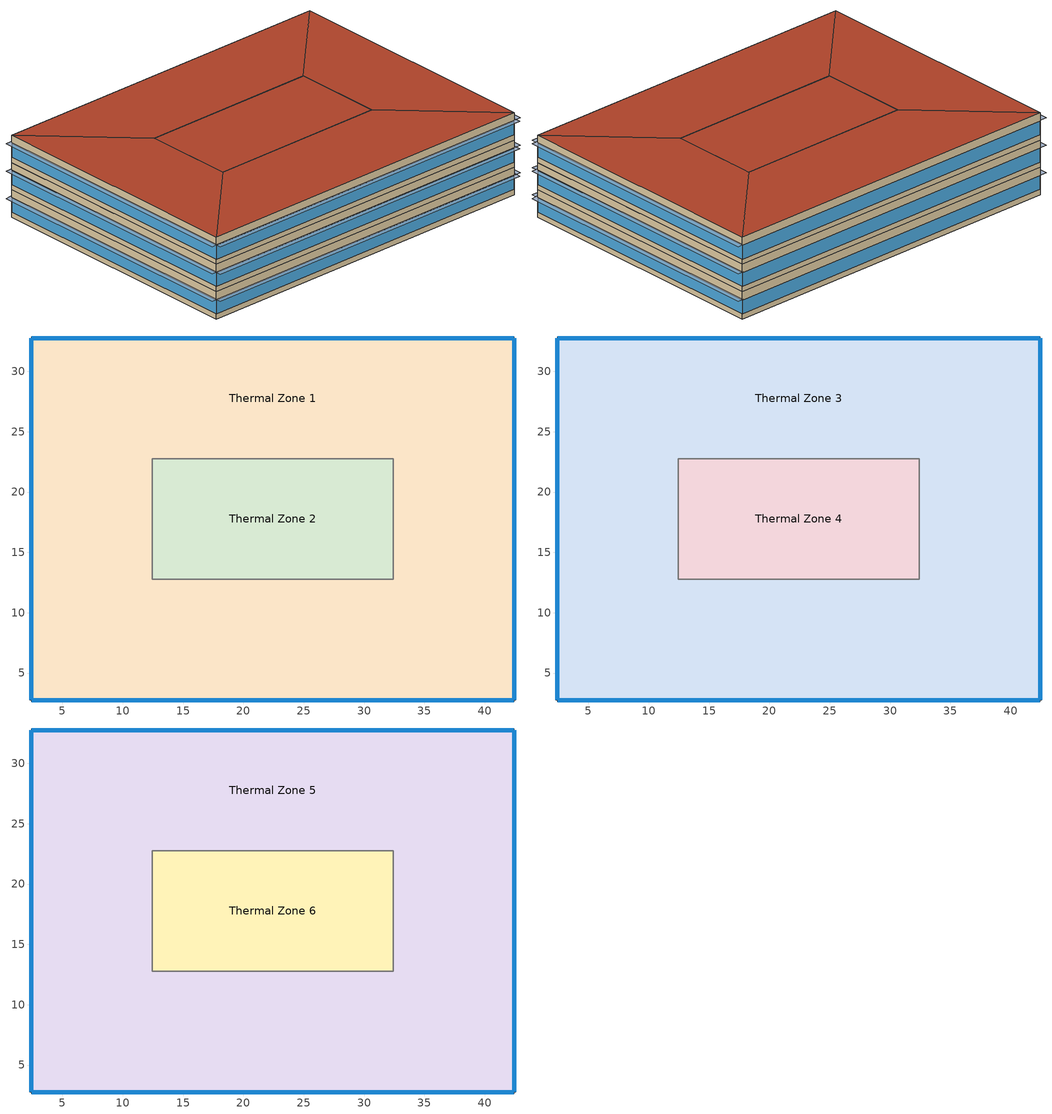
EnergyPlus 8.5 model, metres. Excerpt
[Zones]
Thermal Zone 1
 floor ground (ExtSlabCarpet 4in ClimateZone 1-8): 32.43,12.77 42.43,2.77 2.43,2.77 12.43,12.77 z0; 42.43,32.77 42.43,2.77 32.43,12.77 32.43,22.77 z0; 42.43,32.77 32.43,22.77 12.43,22.77 2.43,32.77 z0; 2.43,32.77 12.43,22.77 12.43,12.77 2.43,2.77 z0
 wall outside (ASHRAE 189.1-2009 ExtWall Mass ClimateZone 1): 2.43,32.77 2.43,2.77 42.43,2.77 42.43,32.77 2.43,32.77 z0:3.05
 wall to Thermal Zone 2 (Interior Wall): 32.43,22.77 32.43,12.77 12.43,12.77 12.43,22.77 32.43,22.77 z0:3.05
 window (ASHRAE 189.1-2009 ExtWindow ClimateZone 1): 2.43,32.74 2.43,2.79 / 42.43,2.79 42.43,32.74 / 42.4,32.77 2.45,32.77 / 2.45,2.77 42.4,2.77 z0.6:2.13
Thermal Zone 2
 floor ground (ExtSlabCarpet 4in ClimateZone 1-8): 32.43,22.77 32.43,12.77 12.43,12.77 12.43,22.77 z0
Thermal Zone 3
 floor to Thermal Zone 1 (Interior Floor): 32.43,12.77 42.43,2.77 2.43,2.77 12.43,12.77 z3.05; 2.43,32.77 12.43,22.77 12.43,12.77 2.43,2.77 z3.05; 42.43,32.77 42.43,2.77 32.43,12.77 32.43,22.77 z3.05; 42.43,32.77 32.43,22.77 12.43,22.77 2.43,32.77 z3.05
 wall outside (ASHRAE 189.1-2009 ExtWall Mass ClimateZone 1): 2.43,2.77 42.43,2.77 42.43,32.77 2.43,32.77 2.43,2.77 z3.05:6.1
 wall to Thermal Zone 4 (Interior Wall): 32.43,12.77 12.43,12.77 12.43,22.77 32.43,22.77 32.43,12.77 z3.05:6.1
 window (ASHRAE 189.1-2009 ExtWindow ClimateZone 1): 2.45,2.77 42.4,2.77 / 2.43,32.74 2.43,2.79 / 42.43,2.79 42.43,32.74 / 42.4,32.77 2.45,32.77 z3.65:5.17
Thermal Zone 4
 floor to Thermal Zone 2 (Interior Floor): 32.43,22.77 32.43,12.77 12.43,12.77 12.43,22.77 z3.05
Thermal Zone 5
 floor to Thermal Zone 3 (Interior Floor): 32.43,12.77 42.43,2.77 2.43,2.77 12.43,12.77 z6.1; 2.43,32.77 12.43,22.77 12.43,12.77 2.43,2.77 z6.1; 42.43,32.77 42.43,2.77 32.43,12.77 32.43,22.77 z6.1; 42.43,32.77 32.43,22.77 12.43,22.77 2.43,32.77 z6.1
 wall outside (ASHRAE 189.1-2009 ExtWall Mass ClimateZone 1): 2.43,2.77 42.43,2.77 42.43,32.77 2.43,32.77 2.43,2.77 z6.1:9.14
 wall to Thermal Zone 6 (Interior Wall): 32.43,12.77 12.43,12.77 12.43,22.77 32.43,22.77 32.43,12.77 z6.1:9.14
 window (ASHRAE 189.1-2009 ExtWindow ClimateZone 1): 2.45,2.77 42.4,2.77 / 2.43,32.74 2.43,2.79 / 42.43,2.79 42.43,32.74 / 42.4,32.77 2.45,32.77 z6.7:8.22
 roof outside (ASHRAE 189.1-2009 ExtRoof IEAD ClimateZone 1): 42.43,2.77 32.43,12.77 12.43,12.77 2.43,2.77 z9.14; 2.43,2.77 12.43,12.77 12.43,22.77 2.43,32.77 z9.14; 42.43,2.77 42.43,32.77 32.43,22.77 32.43,12.77 z9.14; 32.43,22.77 42.43,32.77 2.43,32.77 12.43,22.77 z9.14
Thermal Zone 6
 floor to Thermal Zone 4 (Interior Floor): 32.43,22.77 32.43,12.77 12.43,12.77 12.43,22.77 z6.1
 roof outside (ASHRAE 189.1-2009 ExtRoof IEAD ClimateZone 1): 32.43,12.77 32.43,22.77 12.43,22.77 12.43,12.77 z9.14
shading: 42.56,2.1 42.56,2.77 2.3,2.77 2.3,2.1 z2.28; 43.1,2.64 43.1,32.9 42.43,32.9 42.43,2.64 z2.28; 2.43,2.64 2.43,32.9 1.76,32.9 1.76,2.64 z2.28; 2.43,2.64 2.43,32.9 1.76,32.9 1.76,2.64 z5.33; 42.56,2.1 42.56,2.77 2.3,2.77 2.3,2.1 z5.33; 43.1,2.64 43.1,32.9 42.43,32.9 42.43,2.64 z5.33; 42.56,2.1 42.56,2.77 2.3,2.77 2.3,2.1 z8.37; 2.43,2.64 2.43,32.9 1.76,32.9 1.76,2.64 z8.38; 43.1,2.64 43.1,32.9 42.43,32.9 42.43,2.64 z8.38
[Building]
Building 1
[Site:Location]
Piacenza: Latitude {deg}=44.92; Longitude {deg}=9.73; Time Zone {hr}=1; Elevation {m}=134
[SizingPeriod:DesignDay] Day of Month=21; Dry-Bulb Temperature Range Modifier Type=DefaultMultipliers; Barometric Pressure {Pa}=99726; Rain Indicator=No; Snow Indicator=No; Daylight Saving Time Indicator=No
Name | Month | Day Type | Maximum Dry-Bulb Temperature {C} | Daily Dry-Bulb Temperature Range {deltaC} | Humidity Condition Type | Wetbulb or DewPoint at Maximum Dry-Bulb {C} | Wind Speed {m/s} | Wind Direction {deg} | Solar Model Indicator | ASHRAE Clear Sky Optical Depth for Beam Irradiance (taub) | ASHRAE Clear Sky Optical Depth for Diffuse Irradiance (taud) | Enthalpy at Maximum Dry-Bulb {J/kg} | Sky Clearness
Piacenza Ann Clg .4% Condns DB=>MWB | 8 | SummerDesignDay | 33.1 | 11.9 | Wetbulb | 22.7 | 2.3 | 90 | ASHRAETau | 0.48 | 1.935
Piacenza Ann Clg .4% Condns DP=>MDB | 8 | SummerDesignDay | 27.4 | 11.9 | Dewpoint | 23 | 2.3 | 90 | ASHRAETau | 0.48 | 1.935
Piacenza Ann Clg .4% Condns Enth=>MDB | 8 | SummerDesignDay | 30.3 | 11.9 | Enthalpy |  | 2.3 | 90 | ASHRAETau | 0.48 | 1.935 | 74900
Piacenza Ann Clg .4% Condns WB=>MDB | 8 | SummerDesignDay | 30.1 | 11.9 | Wetbulb | 24.6 | 2.3 | 90 | ASHRAETau | 0.48 | 1.935
Piacenza Ann Htg 99.6% Condns DB | 1 | WinterDesignDay | -6.1 | 0 | Wetbulb | -6.1 | 2 | 250 | ASHRAEClearSky |  |  |  | 0
Piacenza Ann Htg Wind 99.6% Condns WS=>MCDB | 1 | WinterDesignDay | 5.8 | 0 | Wetbulb | 5.8 | 8.9 | 250 | ASHRAEClearSky |  |  |  | 0
Piacenza Ann Hum_n 99.6% Condns DP=>MCDB | 1 | WinterDesignDay | 3.5 | 0 | Dewpoint | -11.3 | 2 | 250 | ASHRAEClearSky |  |  |  | 0
[Material] Thermal Absorptance=0.9
Name | Roughness | Thickness {m} | Conductivity {W/m-K} | Density {kg/m3} | Specific Heat {J/kg-K} | Solar Absorptance | Visible Absorptance
1/2IN Gypsum | Smooth | 0.0127 | 0.16 | 784.9 | 830 | 0.4 | 0.4
1IN Stucco | Smooth | 0.0253 | 0.6918 | 1858 | 837 | 0.92 | 0.92
8IN Concrete HW | MediumRough | 0.2033 | 1.7296 | 2243 | 837 | 0.65 | 0.65
F16 Acoustic tile | MediumSmooth | 0.0191 | 0.06 | 368 | 590 | 0.3 | 0.3
G01a 19mm gypsum board | MediumSmooth | 0.019 | 0.16 | 800 | 1090 | 0.4 | 0.4
M11 100mm lightweight concrete | MediumRough | 0.1016 | 0.53 | 1280 | 840 | 0.5 | 0.5
MAT-CC05 4 HW CONCRETE | Rough | 0.1016 | 1.311 | 2240 | 836.8 | 0.85 | 0.85
Metal Decking | MediumSmooth | 0.0015 | 45.006 | 7680 | 418.4 | 0.6 | 0.6
Roof Insulation [18] | MediumRough | 0.1693 | 0.049 | 265 | 836.8 | 0.7 | 0.7
Roof Membrane | VeryRough | 0.0095 | 0.16 | 1121.29 | 1460 | 0.7 | 0.7
Wall Insulation [31] | MediumRough | 0.0337 | 0.0432 | 91 | 837 | 0.5 | 0.5
[Material:AirGap]
Name | Thermal Resistance {m2-K/W}
F04 Wall air space resistance | 0.15
F05 Ceiling air space resistance | 0.18
[Material:NoMass]
CP02 CARPET PAD: Roughness=Smooth; Thermal Resistance {m2-K/W}=0.1; Thermal Absorptance=0.9; Solar Absorptance=0.8; Visible Absorptance=0.8
[WindowMaterial:Glazing]
Theoretical Glass [167]: Optical Data Type=SpectralAverage; Thickness {m}=0.003; Solar Transmittance at Normal Incidence=0.2374; Front Side Solar Reflectance at Normal Incidence=0.7126; Back Side Solar Reflectance at Normal Incidence=0; Visible Transmittance at Normal Incidence=0.2512; Front Side Visible Reflectance at Normal Incidence=0.6988; Back Side Visible Reflectance at Normal Incidence=0; Infrared Transmittance at Normal Incidence=0; Front Side Infrared Hemispherical Emissivity=0.985; Back Side Infrared Hemispherical Emissivity=0.985; Conductivity {W/m-K}=2.1073; Dirt Correction Factor for Solar and Visible Transmittance=1; Solar Diffusing=No
[Construction]
ASHRAE 189.1-2009 ExtRoof IEAD ClimateZone 1: Roof Membrane, Roof Insulation [18], Metal Decking
ASHRAE 189.1-2009 ExtWall Mass ClimateZone 1: 1IN Stucco, 8IN Concrete HW, Wall Insulation [31], 1/2IN Gypsum
ASHRAE 189.1-2009 ExtWindow ClimateZone 1: Theoretical Glass [167]
ExtSlabCarpet 4in ClimateZone 1-8: MAT-CC05 4 HW CONCRETE, CP02 CARPET PAD
Interior Floor: F16 Acoustic tile, F05 Ceiling air space resistance, M11 100mm lightweight concrete
Interior Wall: G01a 19mm gypsum board, F04 Wall air space resistance, G01a 19mm gypsum board
[Zone]
Name | Part of Total Floor Area
Thermal Zone 1; Thermal Zone 3; Thermal Zone 5 | Yes
Thermal Zone 2; Thermal Zone 4; Thermal Zone 6
[InternalMass] Construction=Interior Wall; Surface Area {m2}=43.1052
Name | Zone
Merged Surface 11 - Surface 29; Merged Surface 15 - Surface 3; Merged Surface 17 - Surface 27; Merged Surface 5 - Surface 9 | Thermal Zone 1
Merged Surface 33 - Surface 45; Merged Surface 35 - Surface 39; Merged Surface 41 - Surface 59; Merged Surface 47 - Surface 57 | Thermal Zone 3
Merged Surface 63 - Surface 75; Merged Surface 65 - Surface 69; Merged Surface 71 - Surface 89; Merged Surface 77 - Surface 87 | Thermal Zone 5
[ZoneControl:Thermostat] Control Object Type 1=ThermostatSetpoint:DualSetpoint
Name | Zone or ZoneList | Control Type Schedule | Control Name 1
Thermal Zone 1 Thermostat | Thermal Zone 1 | Thermal Zone 1 Thermostat Schedule | Thermal Zone 1 Thermostat 1
Thermal Zone 2 Thermostat | Thermal Zone 2 | Thermal Zone 2 Thermostat Schedule | Thermal Zone 2 Thermostat
Thermal Zone 3 Thermostat | Thermal Zone 3 | Thermal Zone 3 Thermostat Schedule | Thermal Zone 3 Thermostat 1
Thermal Zone 4 Thermostat | Thermal Zone 4 | Thermal Zone 4 Thermostat Schedule | Thermal Zone 4 Thermostat
Thermal Zone 5 Thermostat | Thermal Zone 5 | Thermal Zone 5 Thermostat Schedule | Thermal Zone 5 Thermostat 1
Thermal Zone 6 Thermostat | Thermal Zone 6 | Thermal Zone 6 Thermostat Schedule | Thermal Zone 6 Thermostat
[ThermostatSetpoint:DualSetpoint] Heating Setpoint Temperature Schedule=Medium Office HtgSetp; Cooling Setpoint Temperature Schedule=Medium Office ClgSetp
Thermal Zone 1 Thermostat 1; Thermal Zone 2 Thermostat; Thermal Zone 3 Thermostat 1; Thermal Zone 4 Thermostat; Thermal Zone 5 Thermostat 1; Thermal Zone 6 Thermostat
[Sizing:Zone] Zone Cooling Design Supply Air Temperature Input Method=SupplyAirTemperature; Zone Cooling Design Supply Air Temperature {C}=14; Zone Cooling Design Supply Air Temperature Difference {deltaC}=11.11; Zone Heating Design Supply Air Temperature Input Method=SupplyAirTemperature; Zone Heating Design Supply Air Temperature {C}=40; Zone Heating Design Supply Air Temperature Difference {deltaC}=11.11; Zone Cooling Design Supply Air Humidity Ratio {kgWater/kgDryAir}=0.0085; Zone Heating Design Supply Air Humidity Ratio {kgWater/kgDryAir}=0.008; Cooling Design Air Flow Method=DesignDay; Cooling Design Air Flow Rate {m3/s}=0; Cooling Minimum Air Flow per Zone Floor Area {m3/s-m2}=0.000762; Cooling Minimum Air Flow {m3/s}=0; Cooling Minimum Air Flow Fraction=0; Heating Design Air Flow Method=DesignDay; Heating Design Air Flow Rate {m3/s}=0; Heating Maximum Air Flow per Zone Floor Area {m3/s-m2}=0.002032; Heating Maximum Air Flow {m3/s}=0.141576; Heating Maximum Air Flow Fraction=0.3; Account for Dedicated Outdoor Air System=No
Name | Design Specification Outdoor Air Object | Design Specification Zone Air Distribution Object
Thermal Zone 1 | 189.1-2009 - Office - OpenOffice - CZ1-3 Ventilation | Thermal Zone 1 Design Spec Zone Air Dist
Thermal Zone 2 | 189.1-2009 - Office - BreakRoom - CZ1-3 Ventilation | Thermal Zone 2 Design Spec Zone Air Dist
Thermal Zone 3 | 189.1-2009 - Office - OpenOffice - CZ1-3 Ventilation | Thermal Zone 3 Design Spec Zone Air Dist
Thermal Zone 4 | 189.1-2009 - Office - BreakRoom - CZ1-3 Ventilation | Thermal Zone 4 Design Spec Zone Air Dist
Thermal Zone 5 | 189.1-2009 - Office - OpenOffice - CZ1-3 Ventilation | Thermal Zone 5 Design Spec Zone Air Dist
Thermal Zone 6 | 189.1-2009 - Office - BreakRoom - CZ1-3 Ventilation | Thermal Zone 6 Design Spec Zone Air Dist
[DesignSpecification:ZoneAirDistribution] Zone Air Distribution Effectiveness in Cooling Mode=1; Zone Air Distribution Effectiveness in Heating Mode=1
Thermal Zone 1 Design Spec Zone Air Dist; Thermal Zone 2 Design Spec Zone Air Dist; Thermal Zone 3 Design Spec Zone Air Dist; Thermal Zone 4 Design Spec Zone Air Dist; Thermal Zone 5 Design Spec Zone Air Dist; Thermal Zone 6 Design Spec Zone Air Dist
[DesignSpecification:OutdoorAir] Outdoor Air Method=Sum; Outdoor Air Flow per Zone Floor Area {m3/s-m2}=0; Outdoor Air Flow per Zone {m3/s}=0; Outdoor Air Flow Air Changes per Hour {1/hr}=0
Name | Outdoor Air Flow per Person {m3/s-person}
189.1-2009 - Office - OpenOffice - CZ1-3 Ventilation | 0.00943895
189.1-2009 - Office - BreakRoom - CZ1-3 Ventilation | 0.00707921
[ZoneVentilation:DesignFlowRate] Design Flow Rate Calculation Method=Flow/Person
Name | Zone or ZoneList | Schedule | Flow Rate per Person {m3/s-person}
Thermal Zone 1 Ventilation per Person | Thermal Zone 1 | Office Work Occ | 0.00943895
Thermal Zone 2 Ventilation per Person | Thermal Zone 2 | Office Misc Occ | 0.00707921
Thermal Zone 3 Ventilation per Person | Thermal Zone 3 | Office Work Occ | 0.00943895
Thermal Zone 4 Ventilation per Person | Thermal Zone 4 | Office Misc Occ | 0.00707921
Thermal Zone 5 Ventilation per Person | Thermal Zone 5 | Office Work Occ | 0.00943895
Thermal Zone 6 Ventilation per Person | Thermal Zone 6 | Office Misc Occ | 0.00707921
[Zone equipment]
Thermal Zone 1: Thermal Zone 1 Ideal Loads Air System
Thermal Zone 2: Thermal Zone 2 Ideal Loads Air System
Thermal Zone 3: Thermal Zone 3 Ideal Loads Air System
Thermal Zone 4: Thermal Zone 4 Ideal Loads Air System
Thermal Zone 5: Thermal Zone 5 Ideal Loads Air System
Thermal Zone 6: Thermal Zone 6 Ideal Loads Air System
[ZoneHVAC:IdealLoadsAirSystem] Maximum Heating Supply Air Temperature {C}=50; Minimum Cooling Supply Air Temperature {C}=13; Maximum Heating Supply Air Humidity Ratio {kgWater/kgDryAir}=0.0156; Minimum Cooling Supply Air Humidity Ratio {kgWater/kgDryAir}=0.0077; Heating Limit=NoLimit; Cooling Limit=NoLimit; Dehumidification Control Type=ConstantSensibleHeatRatio; Cooling Sensible Heat Ratio=0.7; Humidification Control Type=None; Demand Controlled Ventilation Type=None; Outdoor Air Economizer Type=NoEconomizer; Heat Recovery Type=None; Sensible Heat Recovery Effectiveness=0.7; Latent Heat Recovery Effectiveness=0.65
Thermal Zone 1 Ideal Loads Air System; Thermal Zone 2 Ideal Loads Air System; Thermal Zone 3 Ideal Loads Air System; Thermal Zone 4 Ideal Loads Air System; Thermal Zone 5 Ideal Loads Air System; Thermal Zone 6 Ideal Loads Air System
[Schedule:Compact]
Thermal Zone 1 Thermostat Schedule; Thermal Zone 2 Thermostat Schedule; Thermal Zone 3 Thermostat Schedule; Thermal Zone 4 Thermostat Schedule; Thermal Zone 5 Thermostat Schedule; Thermal Zone 6 Thermostat Schedule: Through: 12/31, For: AllDays, Until: 24:00, 4
[Schedule:Day:Interval]
Medium Office HtgSetp Rule 1 Day Schedule; Medium Office HtgSetp Summer Design Day: No, 24:00, 15.6
Medium Office HtgSetp Default Schedule: No, 06:00, 15.6, 22:00, 21, 24:00, 15.6
Medium Office HtgSetp Rule 2 Day Schedule: No, 06:00, 15.6, 18:00, 21, 24:00, 15.6
Medium Office HtgSetp Winter Design Day: No, 24:00, 21
Medium Office ClgSetp Rule 1 Day Schedule; Medium Office ClgSetp Winter Design Day: No, 24:00, 26.7
Medium Office ClgSetp Default Schedule; Medium Office ClgSetp Summer Design Day: No, 06:00, 26.7, 22:00, 24, 24:00, 26.7
Medium Office ClgSetp Rule 2 Day Schedule: No, 06:00, 26.7, 18:00, 24, 24:00, 26.7
Office Bldg Occ Default Schedule: No, 06:00, 0, 07:00, 0.1, 08:00, 0.2, 12:00, 0.85, 13:00, 0.5, 17:00, 0.85, 18:00, 0.7, 20:00, 0.4, 22:00, 0.1, 24:00, 0.05
Office Bldg Occ Default Schedule 1: No, 06:00, 0, 07:00, 0.1, 08:00, 0.2, 20:00, 0.4, 22:00, 0.1, 24:00, 0.05
Office Bldg Occ Rule 1 Day Schedule; Office Bldg Occ Rule 1 Day Schedule 1; Office Bldg Occ Winter Design Day; Office Bldg Occ Winter Design Day 1: No, 24:00, 0
Office Bldg Occ Rule 2 Day Schedule: No, 06:00, 0, 08:00, 0.1, 14:00, 0.4, 17:00, 0.1, 24:00, 0
Office Bldg Occ Rule 2 Day Schedule 1: No, 06:00, 0, 08:00, 0.1, 14:00, 0.25, 17:00, 0.1, 24:00, 0
Office Bldg Occ Summer Design Day; Office Bldg Occ Summer Design Day 1: No, 06:00, 0, 22:00, 1, 24:00, 0.05
[Schedule:Week:Daily]
Schedule:Week:Daily {b19cf484-8474-444e-930c-6335bda534c4}: Medium Office HtgSetp Rule 1 Day Schedule, Medium Office HtgSetp Default Schedule, Medium Office HtgSetp Default Schedule, Medium Office HtgSetp Default Schedule, Medium Office HtgSetp Default Schedule, Medium Office HtgSetp Default Schedule, Medium Office HtgSetp Rule 2 Day Schedule, Medium Office HtgSetp Default Schedule, Medium Office HtgSetp Summer Design Day, Medium Office HtgSetp Winter Design Day, Medium Office HtgSetp Default Schedule, Medium Office HtgSetp Default Schedule
Schedule:Week:Daily {74481609-7e89-418d-ae48-a94a87a63595}: Medium Office ClgSetp Rule 1 Day Schedule, Medium Office ClgSetp Default Schedule, Medium Office ClgSetp Default Schedule, Medium Office ClgSetp Default Schedule, Medium Office ClgSetp Default Schedule, Medium Office ClgSetp Default Schedule, Medium Office ClgSetp Rule 2 Day Schedule, Medium Office ClgSetp Default Schedule, Medium Office ClgSetp Summer Design Day, Medium Office ClgSetp Winter Design Day, Medium Office ClgSetp Default Schedule, Medium Office ClgSetp Default Schedule
Schedule:Week:Daily {fbb3a12b-aebd-4f60-9bcf-5885fb2ca2db}: Office Bldg Occ Rule 1 Day Schedule 1, Office Bldg Occ Default Schedule 1, Office Bldg Occ Default Schedule 1, Office Bldg Occ Default Schedule 1, Office Bldg Occ Default Schedule 1, Office Bldg Occ Default Schedule 1, Office Bldg Occ Rule 2 Day Schedule 1, Office Bldg Occ Default Schedule 1, Office Bldg Occ Summer Design Day 1, Office Bldg Occ Winter Design Day 1, Office Bldg Occ Default Schedule 1, Office Bldg Occ Default Schedule 1
Schedule:Week:Daily {ddacb865-a7b5-4141-a584-4f256502dd3e}: Office Bldg Occ Rule 1 Day Schedule, Office Bldg Occ Default Schedule, Office Bldg Occ Default Schedule, Office Bldg Occ Default Schedule, Office Bldg Occ Default Schedule, Office Bldg Occ Default Schedule, Office Bldg Occ Rule 2 Day Schedule, Office Bldg Occ Default Schedule, Office Bldg Occ Summer Design Day, Office Bldg Occ Winter Design Day, Office Bldg Occ Default Schedule, Office Bldg Occ Default Schedule
[Schedule:Year]
Medium Office HtgSetp: Schedule:Week:Daily {b19cf484-8474-444e-930c-6335bda534c4}, 1, 1, 12, 31
Medium Office ClgSetp: Schedule:Week:Daily {74481609-7e89-418d-ae48-a94a87a63595}, 1, 1, 12, 31
Office Misc Occ: Schedule:Week:Daily {fbb3a12b-aebd-4f60-9bcf-5885fb2ca2db}, 1, 1, 12, 31
Office Work Occ: Schedule:Week:Daily {ddacb865-a7b5-4141-a584-4f256502dd3e}, 1, 1, 12, 31
